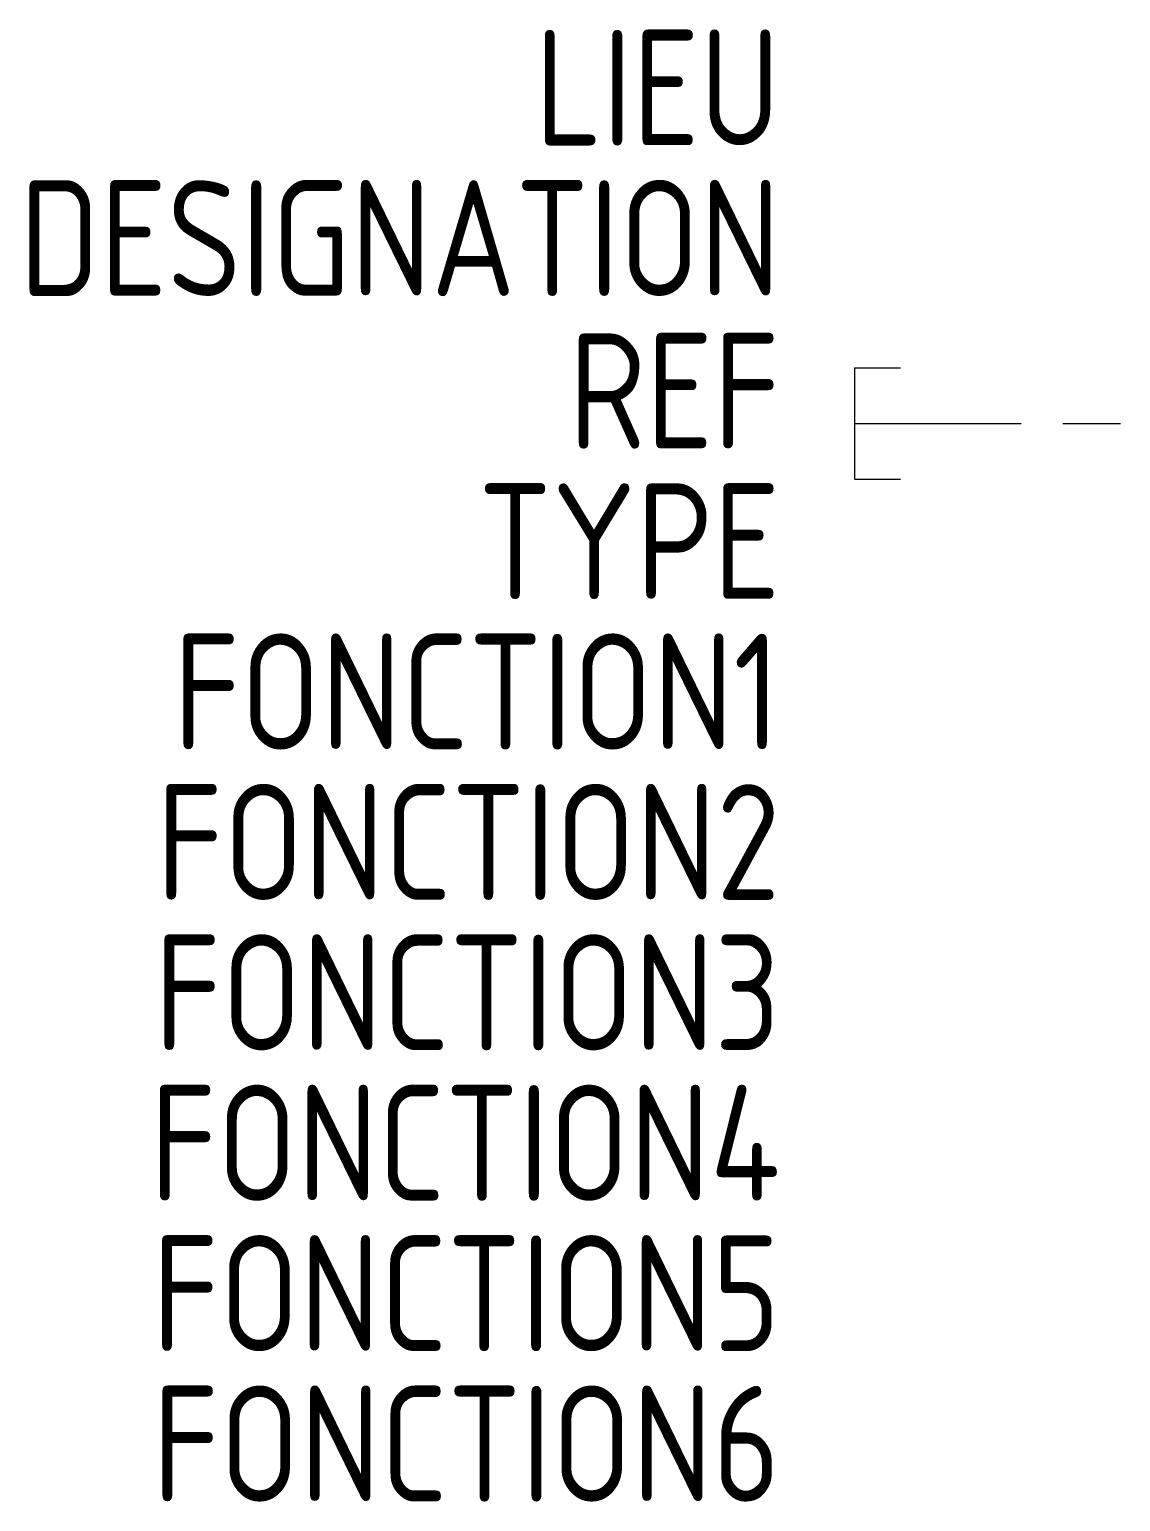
# Model space of a CAD drawing. Extents: x -1608.2 to -1584.6, y -902.9 to -871.1.
import ezdxf
from ezdxf.enums import TextEntityAlignment as Align

# ---------------------------------------------------------------- set-up
doc = ezdxf.new("R2010")
doc.units = 0
doc.linetypes.add('ACAD_ISO02W100', pattern=[15, 12, -3])
for name, color, linetype in [('SYMB_FIL', 3, 'CONTINUOUS'), ('SYMB_LIAISON', 1, 'ACAD_ISO02W100'), ('SYMB_REF_CONTACT', 2, 'CONTINUOUS'), ('SYMB_TXT_NOM', 3, 'CONTINUOUS')]:
    doc.layers.add(name, color=color, linetype=linetype)
doc.styles.add('NET2_5', font='isocp.shx', dxfattribs={"width": 0.9, "height": 2.5})

msp = doc.modelspace()

# ---------------------------------------------------------------- linework, layer by layer
at = {"layer": 'SYMB_FIL'}
for p, q in [((-1590.384, -878.393), (-1590.384, -880.793)), ((-1590.384, -878.393), (-1589.384, -878.393)), ((-1590.384, -880.793), (-1589.384, -880.793))]:
    msp.add_line(p, q, dxfattribs=at)
at = {"layer": 'SYMB_LIAISON', "ltscale": 0.3}
msp.add_line((-1590.384, -879.593), (-1584.634, -879.593), dxfattribs=at)

# ---------------------------------------------------------------- texts
at = {"layer": 'SYMB_REF_CONTACT', "style": 'NET2_5', "width": 0.9, "flags": 8}
msp.add_attdef('REF', text='', height=2.5, dxfattribs=at).set_placement((-1591.984, -880.137), align=Align.RIGHT)
at = {"layer": 'SYMB_TXT_NOM', "style": 'NET2_5', "width": 0.9, "flags": 8}
for tag, text, p in [('LIEU', '', (-1591.984, -873.587)), ('DESIGNATION', 'S?', (-1591.984, -876.837)), ('TYPE', '', (-1591.984, -883.387)), ('FONCTION1', '', (-1591.984, -886.637)), ('FONCTION2', '', (-1591.984, -889.887)), ('FONCTION3', '', (-1591.984, -893.137)), ('FONCTION4', '', (-1591.984, -896.387)), ('FONCTION5', '', (-1591.984, -899.637)), ('FONCTION6', '', (-1591.984, -902.887))]:
    msp.add_attdef(tag, text=text, height=2.5, dxfattribs=at).set_placement(p, align=Align.RIGHT)

doc.saveas('drawing.dxf')
